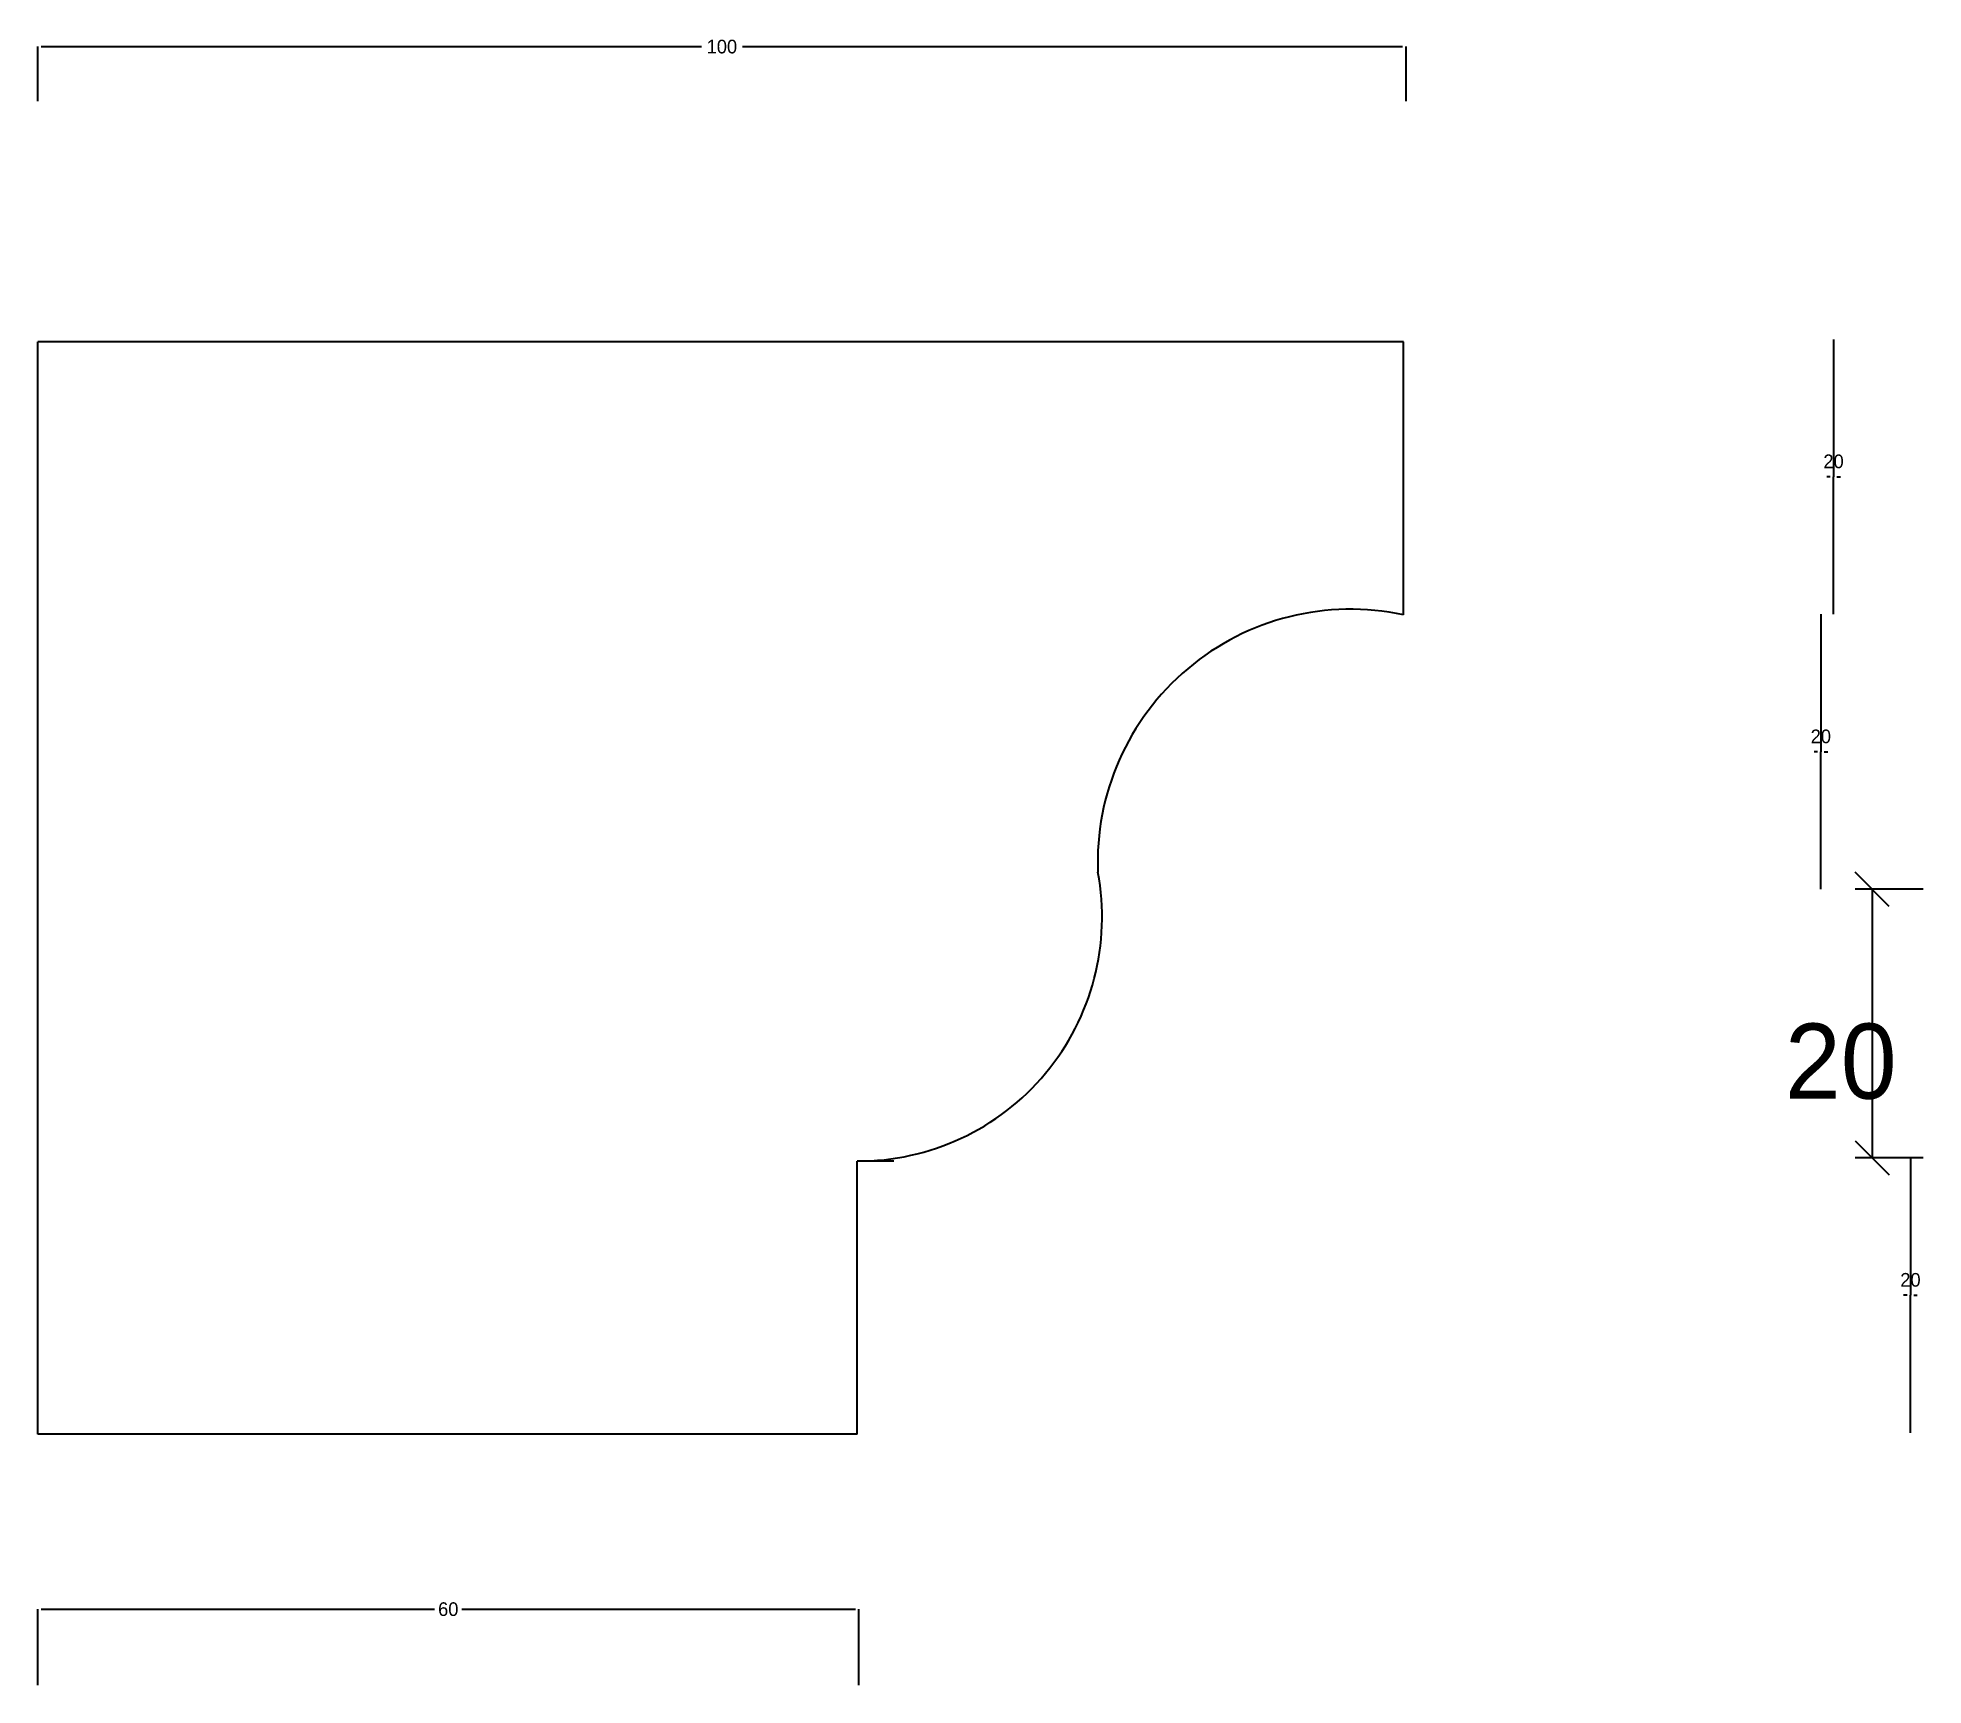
# Model space of a CAD drawing. Header units: metres. Extents: x 139 to 277, y 177 to 298.
import ezdxf

# ---------------------------------------------------------------- set-up
doc = ezdxf.new("R2010")
doc.units = ezdxf.units.M
doc.dimstyles.get("Standard").update_dxf_attribs({"dimtxt": 2.5, "dimasz": 2.5, "dimexe": 1.25, "dimexo": 0.625, "dimtad": 1, "dimcen": 2.5, "dimazin": 3, "dimtfac": 1, "dimtmove": 0, "dimatfit": 3})

# ---------------------------------------------------------------- blocks, each defined once
blk = doc.blocks.new('_OBLIQUE')
at = {"color": 0, "linetype": 'BYBLOCK'}
blk.add_line((-0.5, -0.5), (0.5, 0.5), dxfattribs=at)
blk = doc.blocks.new('*D1')
for p, q in [((138.56, 293.32), (138.56, 297.3)), ((138.81, 297.3), (187.155, 297.3)), ((190.155, 297.3), (238.5, 297.3)), ((238.75, 293.32), (238.75, 297.3))]:
    blk.add_line(p, q)
at = {"layer": 'Defpoints'}
for p in [(138.56, 297.3), (138.56, 293.32), (238.75, 293.32)]:
    blk.add_point(p, dxfattribs=at)
at = {"insert": (188.655, 297.3), "char_height": 1, "attachment_point": 5}
blk.add_mtext('100', dxfattribs=at)
blk = doc.blocks.new('*D2')
for p, q in [((138.56, 177.3), (138.56, 182.87)), ((138.81, 182.87), (167.62, 182.87)), ((169.62, 182.87), (198.43, 182.87)), ((198.68, 177.3), (198.68, 182.87))]:
    blk.add_line(p, q)
at = {"layer": 'Defpoints'}
for p in [(138.56, 182.87), (138.56, 177.3), (198.68, 177.3)]:
    blk.add_point(p, dxfattribs=at)
at = {"insert": (168.62, 182.87), "char_height": 1, "attachment_point": 5}
blk.add_mtext('60', dxfattribs=at)
blk = doc.blocks.new('*D3')
for p, q in [((270.05, 275.86), (270.05, 265.8)), ((269.8, 265.8), (269.55, 265.8)), ((270.05, 255.73), (270.05, 265.8)), ((270.05, 265.8), (270.05, 265.8)), ((270.3, 265.8), (270.55, 265.8))]:
    blk.add_line(p, q)
at = {"layer": 'Defpoints'}
for p in [(270.05, 275.86), (270.05, 265.8), (270.05, 255.73)]:
    blk.add_point(p, dxfattribs=at)
at = {"insert": (270.05, 266.925), "char_height": 1, "attachment_point": 5}
blk.add_mtext('20', dxfattribs=at)
blk = doc.blocks.new('*D4')
for p, q in [((269.12, 255.73), (269.12, 245.66)), ((268.87, 245.66), (268.62, 245.66)), ((269.12, 235.59), (269.12, 245.66)), ((269.12, 245.66), (269.12, 245.66)), ((269.37, 245.66), (269.62, 245.66))]:
    blk.add_line(p, q)
at = {"layer": 'Defpoints'}
for p in [(269.12, 255.73), (269.12, 245.66), (269.12, 235.59)]:
    blk.add_point(p, dxfattribs=at)
at = {"insert": (269.12, 246.785), "char_height": 1, "attachment_point": 5}
blk.add_mtext('20', dxfattribs=at)
blk = doc.blocks.new('*D5')
for p, q in [((275.68, 215.93), (275.68, 205.86)), ((275.43, 205.86), (275.18, 205.86)), ((275.68, 195.79), (275.68, 205.86)), ((275.68, 205.86), (275.68, 205.86)), ((275.93, 205.86), (276.18, 205.86))]:
    blk.add_line(p, q)
at = {"layer": 'Defpoints'}
for p in [(275.68, 215.93), (275.68, 205.86), (275.68, 195.79)]:
    blk.add_point(p, dxfattribs=at)
at = {"insert": (275.68, 206.985), "char_height": 1, "attachment_point": 5}
blk.add_mtext('20', dxfattribs=at)

msp = doc.modelspace()

# ---------------------------------------------------------------- linework, layer by layer
for p, q in [((138.56, 195.69), (138.56, 275.69)), ((238.56, 275.69), (138.56, 275.69)), ((238.56, 255.69), (238.56, 275.69)), ((276.62, 235.59), (271.62, 235.59)), ((272.87, 235.59), (272.87, 215.93)), ((201.24, 215.69), (198.56, 215.69)), ((198.56, 195.69), (198.56, 215.69)), ((276.62, 215.93), (271.62, 215.93)), ((198.56, 195.69), (138.56, 195.69))]:
    msp.add_line(p, q)
for centre, radius, start, end in [((234.69, 237.58), 18.52, 77.93, 182.28), ((198.63, 233.55), 17.86, 269.78, 10.63)]:
    msp.add_arc(centre, radius, start, end)

# ---------------------------------------------------------------- block references
at = {"xscale": 2.5, "yscale": 2.5, "zscale": 2.5}
for p, rotation in [((272.87, 235.59), 90), ((272.87, 215.93), 270)]:
    msp.add_blockref('_OBLIQUE', p, dxfattribs=dict(at, rotation=rotation))

# ---------------------------------------------------------------- texts
at = {"insert": (266.49, 225.76), "char_height": 5.5, "attachment_point": 1}
msp.add_mtext('\\A1;20', dxfattribs=at)

# ---------------------------------------------------------------- dimensions: what is measured, and where the dimension line sits
for base, p1, p2, text, picture, middle in [((138.56, 297.3), (138.56, 293.32), (238.75, 293.32), '100', '*D1', (188.655, 297.3)), ((270.05, 265.8), (270.05, 275.86), (270.05, 255.73), '20', '*D3', (270.05, 266.925)), ((269.12, 245.66), (269.12, 255.73), (269.12, 235.59), '20', '*D4', (269.12, 246.785)), ((275.68, 205.86), (275.68, 215.93), (275.68, 195.79), '20', '*D5', (275.68, 206.985)), ((138.56, 182.87), (138.56, 177.3), (198.68, 177.3), '60', '*D2', (168.62, 182.87))]:
    dim = msp.add_linear_dim(base=base, p1=p1, p2=p2, text=text, dimstyle='Standard')
    dim.commit()
    dim.dimension.update_dxf_attribs({"geometry": picture, "text_midpoint": middle})

doc.saveas('drawing.dxf')
